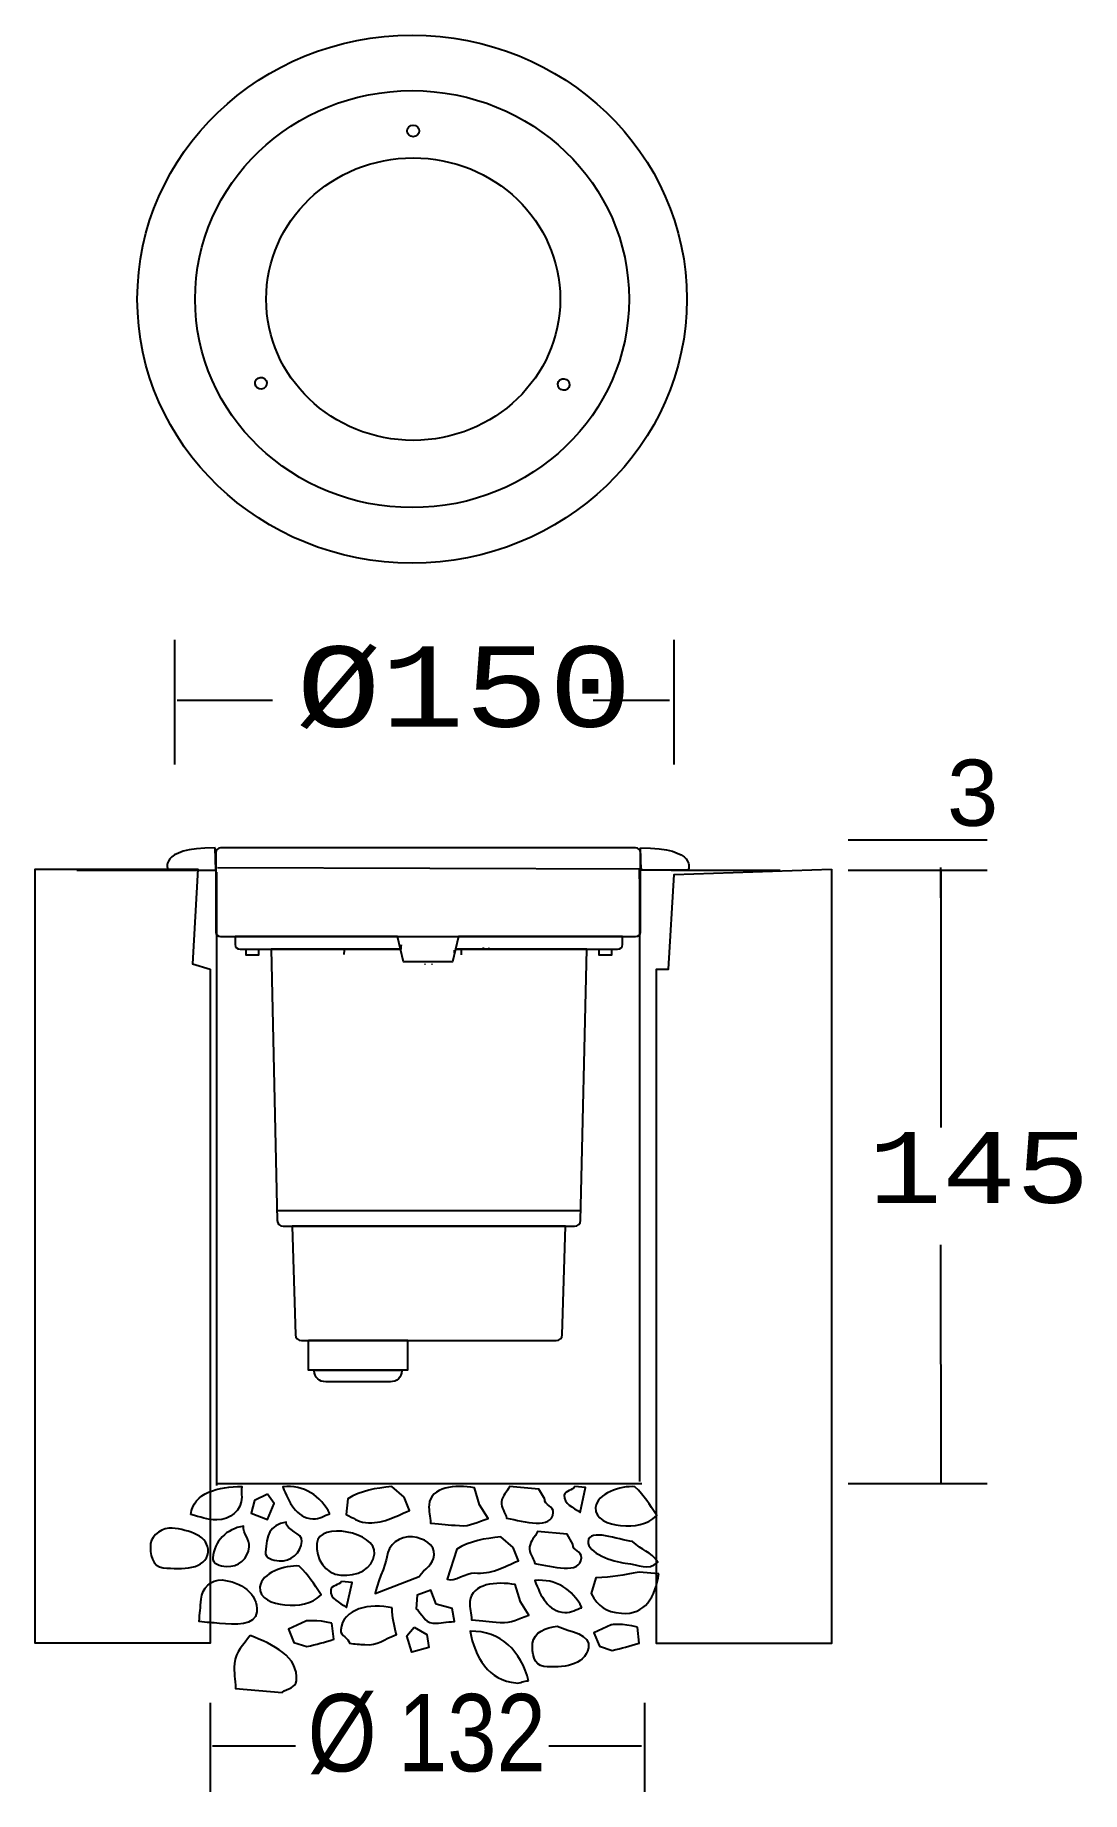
# Model space of a CAD drawing. Extents: x 45 to 162, y 76 to 273.
import ezdxf

# ---------------------------------------------------------------- set-up
doc = ezdxf.new("R2010")
doc.units = 0
doc.layers.add('LIVELLO_1', color=160, linetype='Continuous')
doc.styles.add('STD', font='txt')

# ---------------------------------------------------------------- blocks, each defined once
blk = doc.blocks.new('AI9-BLK5')
at = {"layer": 'LIVELLO_1', "color": 7}
for points in [[(-15.37, 10.53), (-16.85, 9.82), (-17.21, 8.39), (-15.37, 7.68), (-14.63, 9.47)], [(1.06, -4.38), (2.47, -5.21), (2.71, -6.67), (0.81, -7.22), (0.23, -5.38)]]:
    blk.add_lwpolyline(points, close=True, dxfattribs=at)
for points, knots in [([(-23.97, 8.26), (-22.9, 7.95), (-22.2, 7.64), (-21.07, 7.64), (-19.57, 7.64), (-18.28, 8.73), (-18.28, 10.18), (-18.28, 10.65), (-18.33, 10.91), (-18.28, 11.38), (-20.8, 11.38), (-23.76, 10.7), (-23.97, 8.26)], [0, 0, 0, 0, 1, 1, 1, 2, 2, 2, 3, 3, 3, 4, 4, 4, 4]), ([(-8.39, 8.3), (-9.04, 8.18), (-9.55, 7.68), (-10.29, 7.75), (-12.22, 7.91), (-12.99, 9.59), (-13.67, 11.35), (-11.33, 11.59), (-9.4, 10.36), (-8.39, 8.3)], [0, 0, 0, 0, 1, 1, 1, 2, 2, 2, 3, 3, 3, 3]), ([(-0.07, 10.19), (-0.07, 10.19), (0.54, 8.7), (0.54, 8.7), (-1.2, 7.95), (-2.47, 7.16), (-4.4, 7.33), (-5.32, 7.41), (-5.74, 7.89), (-6.55, 8.23), (-6.55, 8.23), (-6.39, 10), (-6.39, 10), (-4.82, 10.94), (-3.31, 11.18), (-1.44, 11.38), (-1.44, 11.38), (-0.07, 10.19), (-0.07, 10.19)], [0, 0, 0, 0, 1, 1, 1, 2, 2, 2, 3, 3, 3, 4, 4, 4, 5, 5, 5, 6, 6, 6, 6]), ([(8.38, 9.31), (8.38, 9.31), (9.35, 7.79), (9.35, 7.79), (8.12, 7.45), (7.41, 6.88), (6.13, 6.99), (4.84, 7.1), (4.2, 7.15), (2.91, 7.26), (2.89, 8.07), (2.66, 8.54), (2.73, 9.34), (2.91, 11.38), (5.71, 11.59), (7.81, 11.24), (7.81, 11.24), (8.38, 9.31), (8.38, 9.31)], [0, 0, 0, 0, 1, 1, 1, 2, 2, 2, 3, 3, 3, 4, 4, 4, 5, 5, 5, 6, 6, 6, 6]), ([(15.7, 9.97), (15.64, 9.26), (16.74, 9.16), (16.67, 8.45), (16.5, 6.5), (13.44, 7.47), (11.43, 7.82), (11.3, 8.46), (10.79, 8.95), (10.86, 9.66), (10.92, 10.37), (11.51, 10.77), (11.75, 11.38), (11.75, 11.38), (15.06, 11.1), (15.06, 11.1), (15.06, 11.1), (15.7, 9.97), (15.7, 9.97)], [0, 0, 0, 0, 1, 1, 1, 2, 2, 2, 3, 3, 3, 4, 4, 4, 5, 5, 5, 6, 6, 6, 6]), ([(19.1, 11.38), (19.1, 11.38), (20.29, 11.27), (20.29, 11.27), (20.29, 11.27), (19.67, 8.46), (19.67, 8.46), (18.89, 9.07), (17.81, 9.43), (17.9, 10.4), (17.95, 10.94), (18.88, 10.95), (19.1, 11.38)], [0, 0, 0, 0, 1, 1, 1, 2, 2, 2, 3, 3, 3, 4, 4, 4, 4]), ([(25.82, 11.36), (26.91, 10.28), (27.43, 9.4), (28.28, 8.13), (27.1, 7.03), (25.85, 6.88), (24.19, 7.02), (22.86, 7.13), (21.29, 7.73), (21.41, 9.03), (21.55, 10.58), (24.22, 11.5), (25.82, 11.36)], [0, 0, 0, 0, 1, 1, 1, 2, 2, 2, 3, 3, 3, 4, 4, 4, 4]), ([(-26.08, 6.72), (-24.22, 6.51), (-21.9, 5.84), (-22.06, 4.03), (-22.25, 2.02), (-24.99, 2.09), (-27.08, 2.27), (-28.31, 2.37), (-28.61, 3.8), (-28.5, 5), (-28.42, 5.93), (-27.04, 6.85), (-26.08, 6.72)], [0, 0, 0, 0, 1, 1, 1, 2, 2, 2, 3, 3, 3, 4, 4, 4, 4]), ([(-17.43, 4.6), (-17.55, 3.31), (-18.66, 2.31), (-20, 2.42), (-20.7, 2.48), (-21.59, 2.71), (-21.53, 3.38), (-21.36, 5.3), (-20, 6.59), (-18.08, 6.95), (-18.17, 6.02), (-17.35, 5.53), (-17.43, 4.6)], [0, 0, 0, 0, 1, 1, 1, 2, 2, 2, 3, 3, 3, 4, 4, 4, 4]), ([(-11.52, 5.23), (-11.64, 3.94), (-12.75, 2.94), (-14.09, 3.05), (-14.79, 3.11), (-15.68, 3.34), (-15.62, 4.02), (-15.45, 5.93), (-15.21, 7.04), (-13.3, 7.4), (-13.38, 6.47), (-11.44, 6.16), (-11.52, 5.23)], [0, 0, 0, 0, 1, 1, 1, 2, 2, 2, 3, 3, 3, 4, 4, 4, 4]), ([(-3.39, 3.82), (-3.54, 2.12), (-5.4, 1.29), (-7.16, 1.43), (-8.93, 1.58), (-10.01, 3.29), (-9.86, 5), (-9.63, 7.48), (-3.16, 6.31), (-3.39, 3.82)], [0, 0, 0, 0, 1, 1, 1, 2, 2, 2, 3, 3, 3, 3]), ([(18.85, 4.91), (18.79, 4.2), (19.89, 4.11), (19.83, 3.39), (19.65, 1.44), (16.59, 2.41), (14.58, 2.76), (14.45, 3.4), (13.94, 3.89), (14.01, 4.6), (14.07, 5.31), (14.66, 5.71), (14.9, 6.32), (14.9, 6.32), (18.21, 6.04), (18.21, 6.04), (18.21, 6.04), (18.85, 4.91), (18.85, 4.91)], [0, 0, 0, 0, 1, 1, 1, 2, 2, 2, 3, 3, 3, 4, 4, 4, 5, 5, 5, 6, 6, 6, 6]), ([(25.56, 5.22), (26.65, 4.14), (27.53, 4.18), (28.39, 2.91), (27.21, 1.81), (26.39, 2.66), (24.73, 2.8), (23.39, 2.92), (20.45, 3.93), (20.56, 5.22), (20.71, 6.77), (23.96, 5.36), (25.56, 5.22)], [0, 0, 0, 0, 1, 1, 1, 2, 2, 2, 3, 3, 3, 4, 4, 4, 4]), ([(3.31, 3.72), (3.2, 2.57), (2.24, 2.2), (1.61, 1.27), (1.61, 1.27), (-3.33, -0.62), (-3.33, -0.62), (-3.26, 0.09), (-2.06, 2.75), (-1.99, 3.46), (-1.87, 4.88), (-0.58, 5.85), (0.89, 5.72), (2.09, 5.62), (3.41, 4.88), (3.31, 3.72)], [0, 0, 0, 0, 1, 1, 1, 2, 2, 2, 3, 3, 3, 4, 4, 4, 5, 5, 5, 5]), ([(12.15, 4.54), (12.15, 4.54), (12.76, 3.06), (12.76, 3.06), (11.02, 2.31), (9.75, 1.52), (7.82, 1.69), (6.9, 1.76), (5.57, 0.65), (4.76, 0.99), (4.76, 0.99), (5.84, 4.36), (5.84, 4.36), (7.4, 5.3), (8.91, 5.53), (10.78, 5.73), (10.78, 5.73), (12.15, 4.54), (12.15, 4.54)], [0, 0, 0, 0, 1, 1, 1, 2, 2, 2, 3, 3, 3, 4, 4, 4, 5, 5, 5, 6, 6, 6, 6]), ([(-11.83, 2.46), (-10.74, 1.38), (-10.23, 0.5), (-9.37, -0.77), (-10.55, -1.87), (-11.8, -2.02), (-13.46, -1.89), (-14.8, -1.77), (-16.36, -1.17), (-16.24, 0.12), (-16.1, 1.67), (-13.43, 2.59), (-11.83, 2.46)], [0, 0, 0, 0, 1, 1, 1, 2, 2, 2, 3, 3, 3, 4, 4, 4, 4]), ([(-20.48, 0.9), (-21.71, 1.01), (-22.73, -0.06), (-22.83, -1.25), (-22.92, -2.23), (-22.97, -2.8), (-23.06, -3.78), (-22.15, -3.86), (-21.67, -3.9), (-20.76, -3.97), (-19.05, -4.12), (-16.75, -4.31), (-16.6, -2.66), (-16.42, -0.64), (-18.4, 0.72), (-20.48, 0.9)], [0, 0, 0, 0, 1, 1, 1, 2, 2, 2, 3, 3, 3, 4, 4, 4, 5, 5, 5, 5]), ([(-7.1, 0.73), (-7.1, 0.73), (-5.9, 0.63), (-5.9, 0.63), (-5.9, 0.63), (-6.53, -2.18), (-6.53, -2.18), (-7.31, -1.58), (-8.39, -1.22), (-8.3, -0.24), (-8.25, 0.29), (-7.32, 0.31), (-7.1, 0.73)], [0, 0, 0, 0, 1, 1, 1, 2, 2, 2, 3, 3, 3, 4, 4, 4, 4]), ([(12.97, -1.55), (12.97, -1.55), (13.94, -3.06), (13.94, -3.06), (12.71, -3.41), (12.01, -3.97), (10.72, -3.86), (9.43, -3.76), (8.79, -3.7), (7.5, -3.59), (7.48, -2.78), (7.25, -2.32), (7.32, -1.52), (7.51, 0.53), (10.3, 0.74), (12.4, 0.38), (12.4, 0.38), (12.97, -1.55), (12.97, -1.55)], [0, 0, 0, 0, 1, 1, 1, 2, 2, 2, 3, 3, 3, 4, 4, 4, 5, 5, 5, 6, 6, 6, 6]), ([(19.87, -2.21), (19.22, -2.34), (18.71, -2.83), (17.97, -2.77), (16.04, -2.61), (15.27, -0.93), (14.59, 0.83), (16.93, 1.08), (18.86, -0.16), (19.87, -2.21)], [0, 0, 0, 0, 1, 1, 1, 2, 2, 2, 3, 3, 3, 3]), ([(28.51, 1.6), (28.1, -0.96), (26.98, -3.06), (24.32, -2.84), (22.48, -2.68), (21.78, -2.13), (20.9, -0.62), (20.9, -0.62), (21.43, 1.13), (21.43, 1.13), (23.39, 1.23), (24.42, 1.41), (26.31, 1.79), (26.31, 1.79), (28.51, 1.6), (28.51, 1.6)], [0, 0, 0, 0, 1, 1, 1, 2, 2, 2, 3, 3, 3, 4, 4, 4, 5, 5, 5, 5]), ([(-1.4, -2.23), (-1.41, -3.39), (-1.2, -4.13), (-0.93, -5.23), (-2.36, -5.73), (-2.99, -6.48), (-4.46, -6.36), (-5.1, -6.31), (-5.56, -6.27), (-6.21, -6.21), (-6.24, -5.58), (-7.25, -5.41), (-7.18, -4.7), (-6.96, -2.3), (-3.85, -1.66), (-1.4, -2.23)], [0, 0, 0, 0, 1, 1, 1, 2, 2, 2, 3, 3, 3, 4, 4, 4, 5, 5, 5, 5]), ([(3.54, -1.81), (3.54, -1.81), (5.34, -2.32), (5.34, -2.32), (5.34, -2.32), (5.58, -3.77), (5.58, -3.77), (4.65, -3.78), (4.08, -4), (3.16, -3.93), (2.15, -3.84), (1.96, -2.84), (1.27, -2.33), (1.27, -2.33), (1.4, -0.82), (1.4, -0.82), (1.4, -0.82), (2.94, -0.24), (2.94, -0.24), (2.94, -0.24), (3.54, -1.81), (3.54, -1.81)], [0, 0, 0, 0, 1, 1, 1, 2, 2, 2, 3, 3, 3, 4, 4, 4, 5, 5, 5, 6, 6, 6, 7, 7, 7, 7]), ([(-8.16, -3.95), (-8.16, -3.95), (-7.96, -5.76), (-7.96, -5.76), (-9.1, -6.11), (-9.86, -6.32), (-10.99, -6.58), (-10.99, -6.58), (-12.43, -6.1), (-12.43, -6.1), (-12.43, -6.1), (-13.04, -4.62), (-13.04, -4.62), (-13.04, -4.62), (-11.1, -3.71), (-11.1, -3.71), (-11.1, -3.71), (-9.89, -3.54), (-8.16, -3.95)], [0, 0, 0, 0, 1, 1, 1, 2, 2, 2, 3, 3, 3, 4, 4, 4, 5, 5, 5, 6, 6, 6, 6]), ([(-17.34, -5.33), (-14.74, -6.35), (-11.89, -7.67), (-12.15, -10.42), (-12.22, -11.22), (-13.15, -11.23), (-13.75, -11.72), (-13.75, -11.72), (-18.99, -11.28), (-18.99, -11.28), (-18.98, -10.2), (-19.2, -9.56), (-19.1, -8.49), (-18.98, -7.07), (-18.08, -6.43), (-17.34, -5.33)], [0, 0, 0, 0, 1, 1, 1, 2, 2, 2, 3, 3, 3, 4, 4, 4, 5, 5, 5, 5]), ([(13.89, -10.42), (13.34, -10.37), (13.03, -10.71), (12.48, -10.66), (9.44, -10.4), (7.83, -7.76), (7.35, -4.85), (10.79, -4.78), (13.07, -7.13), (13.89, -10.42)], [0, 0, 0, 0, 1, 1, 1, 2, 2, 2, 3, 3, 3, 3]), ([(17.11, -4.28), (15.89, -4.45), (14.46, -4.95), (14.34, -6.2), (14.25, -7.26), (14.49, -8.72), (15.59, -8.81), (17.71, -8.99), (20.14, -8.75), (20.6, -6.73), (20.93, -5.14), (18.54, -4.94), (17.11, -4.28)], [0, 0, 0, 0, 1, 1, 1, 2, 2, 2, 3, 3, 3, 4, 4, 4, 4]), ([(26.1, -4.38), (26.1, -4.38), (26.31, -6.18), (26.31, -6.18), (25.16, -6.53), (24.4, -6.74), (23.27, -7), (23.27, -7), (21.83, -6.52), (21.83, -6.52), (21.83, -6.52), (21.22, -5.04), (21.22, -5.04), (21.22, -5.04), (23.16, -4.13), (23.16, -4.13), (23.16, -4.13), (24.37, -3.96), (26.1, -4.38)], [0, 0, 0, 0, 1, 1, 1, 2, 2, 2, 3, 3, 3, 4, 4, 4, 5, 5, 5, 6, 6, 6, 6])]:
    blk.add_open_spline(points, degree=3, knots=knots, dxfattribs=at)
blk = doc.blocks.new('AI9-BLK2')
at = {"layer": 'LIVELLO_1', "color": 7}
for points in [[(-24.962645, 32.218102), (-24.962645, -43.398126), (-44.584014, -43.396059), (-44.584014, 43.456521), (-26.327936, 43.456521), (-26.948398, 32.813243)], [(44.721818, 43.456521), (44.721818, -43.438434), (25.100277, -43.418108), (25.100277, 32.218102), (26.465568, 32.218102), (27.087063, 42.86138)]]:
    blk.add_lwpolyline(points, close=True, dxfattribs=at)
blk = doc.blocks.new('AI9-BLK1')
at = {"layer": 'LIVELLO_1', "color": 7}
for p, q in [((-41.41, 17.23), (-41.41, 31.21)), ((14.61, 17.23), (14.61, 31.22)), ((-30.45, 24.42), (-41.14, 24.42)), ((14.1, 24.42), (5.51, 24.42)), ((34.12, 8.8), (49.7, 8.8)), ((-52.38, 5.4), (-40.15, 5.4)), ((-36.73, 5.16), (-36.73, -63.64)), ((-36.62, 5.69), (11.01, 5.53)), ((10.72, 5.34), (10.72, -63.19)), ((10.72, 4.93), (10.72, -56.77)), ((10.74, 4.4), (10.74, 5.45)), ((14.27, 5.4), (26.5, 5.4)), ((34.12, 5.4), (49.7, 5.4)), ((44.51, 2.27), (44.51, 5.67)), ((44.51, 5.4), (44.51, -23.49)), ((-22.39, -3.58), (-22.42, -4.06)), ((-10.04, -3.88), (-10.04, -3.59)), ((-9.27, -3.59), (-9.27, -4.1)), ((-6.76, -3.54), (-6.76, -3.29)), ((-6.19, -3.31), (-6.22, -3.53)), ((-13.32, -5.19), (-13.32, -5.12)), ((-12.55, -5.12), (-12.55, -5.19)), ((-29.9, -32.81), (4.06, -32.81)), ((44.5, -36.65), (44.51, -63.44)), ((-36.64, -63.41), (10.91, -63.41)), ((10.91, -63.41), (11, -63.41)), ((34.12, -63.42), (49.7, -63.42)), ((-37.38, -98.01), (-37.38, -88.04)), ((11.33, -98.01), (11.33, -88.03)), ((-27.87, -92.88), (-37.18, -92.88)), ((10.96, -92.88), (0.54, -92.88))]:
    blk.add_line(p, q, dxfattribs=at)
for points in [[(-33.39, -3.49), (-32.02, -3.49), (-32.02, -4.15), (-33.39, -4.15)], [(-16.43, -2.07), (-9.57, -2.07), (-10.25, -4.88), (-15.74, -4.88)], [(-16.41, -2.07), (-9.57, -2.07), (-10.25, -4.88), (-15.73, -4.88)], [(6.21, -3.49), (7.58, -3.49), (7.58, -4.15), (6.21, -4.15)], [(-26.4, -47.34), (-15.28, -47.34), (-15.28, -50.7), (-26.4, -50.7)]]:
    blk.add_lwpolyline(points, close=True, dxfattribs=at)
for centre, major_axis, ratio in [((-14.78, 69.45), (30.82, 0), 0.960729), ((-14.78, 69.45), (24.34, 0), 0.960793), ((-14.66, 88.32), (0.672, 0), 0.961144), ((-14.66, 69.45), (16.49, 0), 0.960798), ((-31.74, 60.01), (-0.582, -0.323), 0.980599), ((2.22, 59.87), (0.581, -0.321), 0.982712)]:
    blk.add_ellipse(centre, major_axis=major_axis, ratio=ratio, dxfattribs=at)
for points, knots in [([(-36.88, 7.89), (-36.88, 7.89), (-36.81, 5.4), (-36.81, 5.4), (-36.81, 5.4), (-42.15, 5.4), (-42.15, 5.4), (-42.15, 5.4), (-43.4, 7.89), (-36.88, 7.89)], [0, 0, 0, 0, 1, 1, 1, 2, 2, 2, 3, 3, 3, 3]), ([(10.84, 7.89), (10.84, 7.89), (10.91, 5.4), (10.91, 5.4), (10.91, 5.4), (16.18, 5.4), (16.18, 5.4), (16.18, 5.4), (17.35, 7.89), (10.84, 7.89)], [0, 0, 0, 0, 1, 1, 1, 2, 2, 2, 3, 3, 3, 3]), ([(-36.26, 7.88), (-36.26, 7.88), (10.28, 7.88), (10.28, 7.88), (10.59, 7.88), (10.83, 7.64), (10.83, 7.35), (10.83, 7.35), (10.83, -1.55), (10.83, -1.55), (10.83, -1.84), (10.59, -2.07), (10.28, -2.07), (10.28, -2.07), (-36.26, -2.07), (-36.26, -2.07), (-36.56, -2.07), (-36.81, -1.84), (-36.81, -1.55), (-36.81, -1.55), (-36.81, 7.35), (-36.81, 7.35), (-36.81, 7.64), (-36.56, 7.88), (-36.26, 7.88)], [0, 0, 0, 0, 1, 1, 1, 2, 2, 2, 3, 3, 3, 4, 4, 4, 5, 5, 5, 6, 6, 6, 7, 7, 7, 8, 8, 8, 8]), ([(-34.08, -3.49), (-34.38, -3.49), (-34.63, -3.26), (-34.63, -2.96), (-34.63, -2.96), (-34.63, -2.07), (-34.63, -2.07), (-34.63, -2.07), (-16.43, -2.07), (-16.43, -2.07), (-16.43, -2.07), (-16.08, -3.49), (-16.08, -3.49), (-16.08, -3.49), (-34.08, -3.49), (-34.08, -3.49)], [0, 0, 0, 0, 1, 1, 1, 2, 2, 2, 3, 3, 3, 4, 4, 4, 5, 5, 5, 5]), ([(-2.72, -3.49), (-2.72, -3.49), (4.8, -3.49), (4.8, -3.49), (4.8, -3.49), (4.11, -33.9), (4.11, -33.9), (4.11, -34.27), (3.81, -34.56), (3.43, -34.56), (3.43, -34.56), (-29.23, -34.56), (-29.23, -34.56), (-29.6, -34.56), (-29.91, -34.27), (-29.91, -33.9), (-29.91, -33.9), (-30.6, -3.49), (-30.6, -3.49), (-30.6, -3.49), (-23.15, -3.49), (-23.15, -3.49), (-23.15, -3.49), (-16.07, -3.49), (-16.07, -3.49), (-16.07, -3.49), (-15.73, -4.88), (-15.73, -4.88), (-15.73, -4.88), (-10.25, -4.88), (-10.25, -4.88), (-10.25, -4.88), (-9.91, -3.49), (-9.91, -3.49), (-9.91, -3.49), (-2.72, -3.49), (-2.72, -3.49)], [0, 0, 0, 0, 1, 1, 1, 2, 2, 2, 3, 3, 3, 4, 4, 4, 5, 5, 5, 6, 6, 6, 7, 7, 7, 8, 8, 8, 9, 9, 9, 10, 10, 10, 11, 11, 11, 12, 12, 12, 12]), ([(-9.57, -2.07), (-9.57, -2.07), (8.81, -2.07), (8.81, -2.07), (8.81, -2.07), (8.81, -2.96), (8.81, -2.96), (8.81, -3.26), (8.57, -3.49), (8.27, -3.49), (8.27, -3.49), (-9.91, -3.49), (-9.91, -3.49), (-9.91, -3.49), (-9.57, -2.07), (-9.57, -2.07)], [0, 0, 0, 0, 1, 1, 1, 2, 2, 2, 3, 3, 3, 4, 4, 4, 5, 5, 5, 5]), ([(2.43, -34.56), (2.43, -34.56), (2.06, -46.74), (2.06, -46.74), (2.06, -47.1), (1.75, -47.39), (1.38, -47.39), (1.38, -47.39), (-27.17, -47.39), (-27.17, -47.39), (-27.55, -47.39), (-27.86, -47.1), (-27.86, -46.74), (-27.86, -46.74), (-28.23, -34.56), (-28.23, -34.56), (-28.23, -34.56), (2.43, -34.56), (2.43, -34.56)], [0, 0, 0, 0, 1, 1, 1, 2, 2, 2, 3, 3, 3, 4, 4, 4, 5, 5, 5, 6, 6, 6, 6]), ([(-25.75, -50.7), (-25.75, -50.7), (-25.75, -50.79), (-25.75, -50.79), (-25.75, -51.47), (-25.17, -52.02), (-24.46, -52.02), (-24.46, -52.02), (-17.22, -52.02), (-17.22, -52.02), (-16.51, -52.02), (-15.93, -51.47), (-15.93, -50.79), (-15.93, -50.79), (-15.93, -50.7), (-15.93, -50.7), (-15.93, -50.7), (-25.75, -50.7), (-25.75, -50.7)], [0, 0, 0, 0, 1, 1, 1, 2, 2, 2, 3, 3, 3, 4, 4, 4, 5, 5, 5, 6, 6, 6, 6])]:
    blk.add_open_spline(points, degree=3, knots=knots, dxfattribs=at)
blk.add_open_spline([(-16.01, -2.98), (-16.03, -3.34), (-16.06, -3.54), (-16.08, -3.54)], degree=3, dxfattribs=at)
for name, p in [('AI9-BLK2', (-12.48, -37.95)), ('AI9-BLK5', (-15.61, -75.14))]:
    blk.add_blockref(name, p, dxfattribs=at)
at = {"layer": 'LIVELLO_1', "color": 7, "attachment_point": 1, "style": 'STD'}
for s, insert, char_height in [('\\fCourier|b0|i0;\\H9.0327;\\W1.04;\\C7;Ø150', (-27.73, 30.5), 9.0327), ('\\fMyriad Roman|b0|i0;\\H7.4298;\\W1.04;\\C7;3', (45.22, 17.79), 7.4298), ('\\fCourier|b0|i0;\\H7.9446;\\W1.04;\\C7;145', (36.37, -24), 7.9446), ('\\fArial Narrow|b0|i0;\\H8.6867;\\C7;Ø', (-26.5, -87.03), 8.6867), ('\\fArial Narrow|b0|i0;\\H8.6867;\\C7;13\\H8.6867;2', (-16.38, -87.03), 8.6867)]:
    blk.add_mtext(s, dxfattribs=dict(at, insert=insert, char_height=char_height))

msp = doc.modelspace()

# ---------------------------------------------------------------- block references
at = {"layer": 'LIVELLO_1', "color": 7}
msp.add_blockref('AI9-BLK1', (102.08128, 174.030549), dxfattribs=at)

doc.saveas('drawing.dxf')
